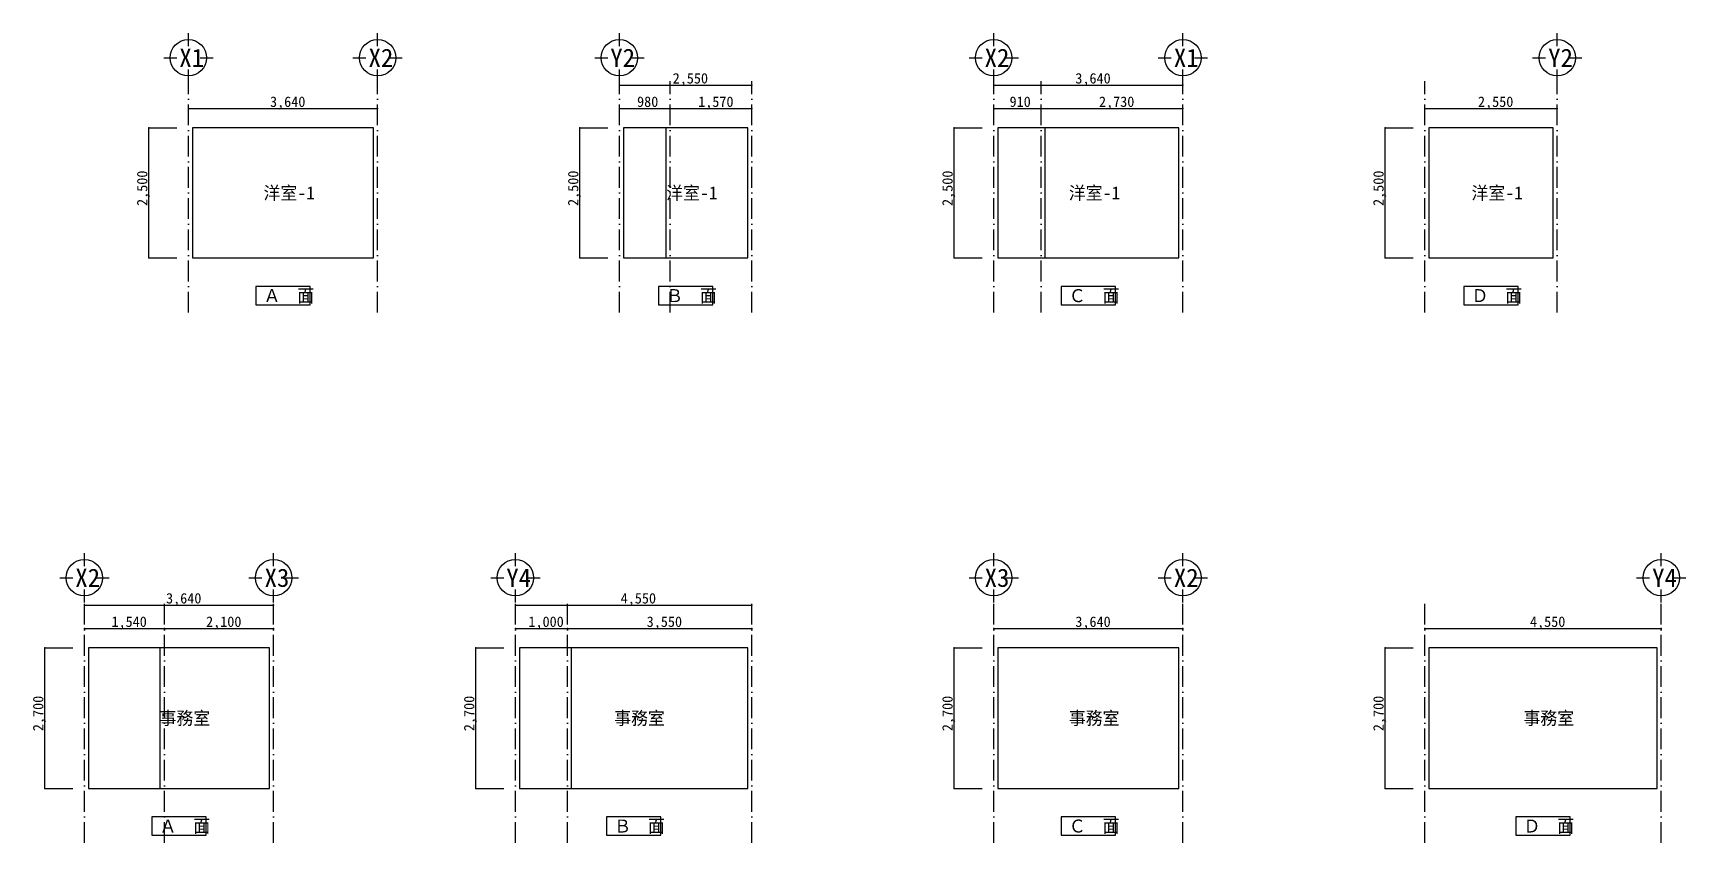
# Model space of a CAD drawing. Header units: metres. Extents: x -15828 to 15965, y -7700 to 7875.
import ezdxf

# ---------------------------------------------------------------- set-up
doc = ezdxf.new("R2010")
doc.units = ezdxf.units.M
doc.linetypes.add('DASHDOT', pattern=[600, 400, -100, 0, -100])
for name, color, linetype in [('1', 1, 'CONTINUOUS'), ('2', 2, 'CONTINUOUS'), ('3', 5, 'CONTINUOUS'), ('4', 1, 'CONTINUOUS'), ('5', 1, 'CONTINUOUS')]:
    doc.layers.add(name, color=color, linetype=linetype)

msp = doc.modelspace()

# ---------------------------------------------------------------- linework, layer by layer
at = {"layer": '1', "color": 4, "linetype": 'CONTINUOUS'}
for p, q in [((-12840, 7625), (-12840, 7875)), ((-9200, 7625), (-9200, 7875)), ((-4550, 7625), (-4550, 7875)), ((2650, 7625), (2650, 7875)), ((6290, 7625), (6290, 7875)), ((13490, 7625), (13490, 7875)), ((-13315, 7400), (-13065, 7400)), ((-12615, 7400), (-12365, 7400)), ((-9675, 7400), (-9425, 7400)), ((-8975, 7400), (-8725, 7400)), ((-5025, 7400), (-4775, 7400)), ((-4325, 7400), (-4075, 7400)), ((2175, 7400), (2425, 7400)), ((2875, 7400), (3125, 7400)), ((5815, 7400), (6065, 7400)), ((6515, 7400), (6765, 7400)), ((13015, 7400), (13265, 7400)), ((13715, 7400), (13965, 7400)), ((-12840, 6925), (-12840, 7175)), ((-9200, 6925), (-9200, 7175)), ((-4550, 6925), (-4550, 7175)), ((2650, 6925), (2650, 7175)), ((6290, 6925), (6290, 7175)), ((13490, 6925), (13490, 7175)), ((-14840, -2375), (-14840, -2125)), ((-11200, -2375), (-11200, -2125)), ((-6550, -2375), (-6550, -2125)), ((2650, -2375), (2650, -2125)), ((6290, -2375), (6290, -2125)), ((15490, -2375), (15490, -2125)), ((-15315, -2600), (-15065, -2600)), ((-14840, -3075), (-14840, -2825)), ((-14615, -2600), (-14365, -2600)), ((-11675, -2600), (-11425, -2600)), ((-11200, -3075), (-11200, -2825)), ((-10975, -2600), (-10725, -2600)), ((-7025, -2600), (-6775, -2600)), ((-6550, -3075), (-6550, -2825)), ((-6325, -2600), (-6075, -2600)), ((2175, -2600), (2425, -2600)), ((2650, -3075), (2650, -2825)), ((2875, -2600), (3125, -2600)), ((5815, -2600), (6065, -2600)), ((6290, -3075), (6290, -2825)), ((6515, -2600), (6765, -2600)), ((15015, -2600), (15265, -2600)), ((15490, -3075), (15490, -2825)), ((15715, -2600), (15965, -2600))]:
    msp.add_line(p, q, dxfattribs=at)
at = {"layer": '1', "color": 1, "linetype": 'DASHDOT'}
for p, q in [((-12840, 2500), (-12840, 6950)), ((-9200, 2500), (-9200, 6950)), ((-4550, 2500), (-4550, 6950)), ((-3570, 2500), (-3570, 6950)), ((-2000, 2500), (-2000, 6950)), ((2650, 2500), (2650, 6950)), ((3560, 2500), (3560, 6950)), ((6290, 2500), (6290, 6950)), ((10940, 2500), (10940, 6950)), ((13490, 2500), (13490, 6950)), ((-14840, -7700), (-14840, -3050)), ((-13300, -7700), (-13300, -3050)), ((-11200, -7700), (-11200, -3050)), ((-6550, -7700), (-6550, -3050)), ((-5550, -7700), (-5550, -3050)), ((-2000, -7700), (-2000, -3050)), ((2650, -7700), (2650, -3050)), ((6290, -7700), (6290, -3050)), ((10940, -7700), (10940, -3050)), ((15490, -7700), (15490, -3050))]:
    msp.add_line(p, q, dxfattribs=at)
at = {"layer": '1', "color": 4, "linetype": 'CONTINUOUS'}
for centre in [(-12840, 7400), (-9200, 7400), (-4550, 7400), (2650, 7400), (6290, 7400), (13490, 7400), (-14840, -2600), (-11200, -2600), (-6550, -2600), (2650, -2600), (6290, -2600), (15490, -2600)]:
    msp.add_circle(centre, 350, dxfattribs=at)
at = {"layer": '2', "color": 2, "linetype": 'CONTINUOUS'}
for p, q in [((-4550, 6875), (-2000, 6875)), ((2650, 6875), (6290, 6875)), ((-12840, 6425), (-9200, 6425)), ((-4550, 6425), (-3570, 6425)), ((-3570, 6425), (-2000, 6425)), ((2650, 6425), (3560, 6425)), ((3560, 6425), (6290, 6425)), ((10940, 6425), (13490, 6425)), ((-13600, 6050), (-13060, 6050)), ((-13600, 3550), (-13600, 6050)), ((-5310, 6050), (-4770, 6050)), ((-5310, 3550), (-5310, 6050)), ((1890, 6050), (2430, 6050)), ((1890, 3550), (1890, 6050)), ((10180, 6050), (10720, 6050)), ((10180, 3550), (10180, 6050)), ((-13600, 3550), (-13060, 3550)), ((-5310, 3550), (-4770, 3550)), ((1890, 3550), (2430, 3550)), ((10180, 3550), (10720, 3550)), ((-14840, -3125), (-11200, -3125)), ((-6550, -3125), (-2000, -3125)), ((-14840, -3575), (-13300, -3575)), ((-13300, -3575), (-11200, -3575)), ((-6550, -3575), (-5550, -3575)), ((-5550, -3575), (-2000, -3575)), ((2650, -3575), (6290, -3575)), ((10940, -3575), (15490, -3575)), ((-15600, -3950), (-15060, -3950)), ((-15600, -6650), (-15600, -3950)), ((-7310, -3950), (-6770, -3950)), ((-7310, -6650), (-7310, -3950)), ((1890, -3950), (2430, -3950)), ((1890, -6650), (1890, -3950)), ((10180, -3950), (10720, -3950)), ((10180, -6650), (10180, -3950)), ((-15600, -6650), (-15060, -6650)), ((-7310, -6650), (-6770, -6650)), ((1890, -6650), (2430, -6650)), ((10180, -6650), (10720, -6650))]:
    msp.add_line(p, q, dxfattribs=at)
at = {"layer": '2', "color": 6}
for p in [(-4550, 6875), (-2000, 6875), (2650, 6875), (6290, 6875), (-12840, 6425), (-9200, 6425), (-4550, 6425), (-3570, 6425), (-3570, 6425), (-2000, 6425), (2650, 6425), (3560, 6425), (3560, 6425), (6290, 6425), (10940, 6425), (13490, 6425), (-13600, 6050), (-5310, 6050), (1890, 6050), (10180, 6050), (-13600, 3550), (-5310, 3550), (1890, 3550), (10180, 3550), (-14840, -3125), (-11200, -3125), (-6550, -3125), (-2000, -3125), (-14840, -3575), (-13300, -3575), (-13300, -3575), (-11200, -3575), (-6550, -3575), (-5550, -3575), (-5550, -3575), (-2000, -3575), (2650, -3575), (6290, -3575), (10940, -3575), (15490, -3575), (-15600, -3950), (-7310, -3950), (1890, -3950), (10180, -3950), (-15600, -6650), (-7310, -6650), (1890, -6650), (10180, -6650)]:
    msp.add_point(p, dxfattribs=at)
at = {"layer": '3', "color": 5, "linetype": 'CONTINUOUS'}
for p, q in [((-9280, 6050), (-12760, 6050)), ((-12760, 6050), (-12760, 3550)), ((-9280, 3550), (-9280, 6050)), ((-2080, 6050), (-4470, 6050)), ((-4470, 6050), (-4470, 3550)), ((-2080, 3550), (-2080, 6050)), ((6210, 6050), (2730, 6050)), ((2730, 6050), (2730, 3550)), ((6210, 3550), (6210, 6050)), ((13410, 6050), (11020, 6050)), ((11020, 6050), (11020, 3550)), ((13410, 3550), (13410, 6050)), ((-12760, 3550), (-9280, 3550)), ((-4470, 3550), (-2080, 3550)), ((2730, 3550), (6210, 3550)), ((11020, 3550), (13410, 3550)), ((-11280, -3950), (-14760, -3950)), ((-14760, -3950), (-14760, -6650)), ((-11280, -6650), (-11280, -3950)), ((-2080, -3950), (-6470, -3950)), ((-6470, -3950), (-6470, -6650)), ((-2080, -6650), (-2080, -3950)), ((6210, -3950), (2730, -3950)), ((2730, -3950), (2730, -6650)), ((6210, -6650), (6210, -3950)), ((15410, -3950), (11020, -3950)), ((11020, -3950), (11020, -6650)), ((15410, -6650), (15410, -3950)), ((-14760, -6650), (-11280, -6650)), ((-6470, -6650), (-2080, -6650)), ((2730, -6650), (6210, -6650)), ((11020, -6650), (15410, -6650))]:
    msp.add_line(p, q, dxfattribs=at)
at = {"layer": '3', "color": 2, "linetype": 'CONTINUOUS'}
for p, q in [((-10495, 3000), (-11545, 3000)), ((-11545, 3000), (-11545, 2650)), ((-10495, 2650), (-10495, 3000)), ((-2750, 3000), (-3800, 3000)), ((-3800, 3000), (-3800, 2650)), ((-2750, 2650), (-2750, 3000)), ((4995, 3000), (3945, 3000)), ((3945, 3000), (3945, 2650)), ((4995, 2650), (4995, 3000)), ((12740, 3000), (11690, 3000)), ((11690, 3000), (11690, 2650)), ((12740, 2650), (12740, 3000)), ((-11545, 2650), (-10495, 2650)), ((-3800, 2650), (-2750, 2650)), ((3945, 2650), (4995, 2650)), ((11690, 2650), (12740, 2650)), ((-12495, -7200), (-13545, -7200)), ((-13545, -7200), (-13545, -7550)), ((-12495, -7550), (-12495, -7200)), ((-3750, -7200), (-4800, -7200)), ((-4800, -7200), (-4800, -7550)), ((-3750, -7550), (-3750, -7200)), ((4995, -7200), (3945, -7200)), ((3945, -7200), (3945, -7550)), ((4995, -7550), (4995, -7200)), ((13740, -7200), (12690, -7200)), ((12690, -7200), (12690, -7550)), ((13740, -7550), (13740, -7200)), ((-13545, -7550), (-12495, -7550)), ((-4800, -7550), (-3750, -7550)), ((3945, -7550), (4995, -7550)), ((12690, -7550), (13740, -7550))]:
    msp.add_line(p, q, dxfattribs=at)
at = {"layer": '5', "color": 1, "linetype": 'CONTINUOUS'}
for p, q in [((-3650, 3550), (-3650, 6050)), ((3640, 3550), (3640, 6050)), ((-13380, -6650), (-13380, -3950)), ((-5470, -6650), (-5470, -3950))]:
    msp.add_line(p, q, dxfattribs=at)

# ---------------------------------------------------------------- texts
at = {"layer": '1', "color": 1}
for s, p in [('X1', (-13015, 7225)), ('X2', (-9375, 7225)), ('Y2', (-4725, 7225)), ('X2', (2475, 7225)), ('X1', (6115, 7225)), ('Y2', (13315, 7225)), ('X2', (-15015, -2775)), ('X3', (-11375, -2775)), ('Y4', (-6725, -2775)), ('X3', (2475, -2775)), ('X2', (6115, -2775)), ('Y4', (15315, -2775))]:
    msp.add_text(s, height=350, dxfattribs=at).set_placement(p)
at = {"layer": '2', "color": 2}
for s, p in [('2,550', (-3525, 6905)), ('3,640', (4220, 6905)), ('3,640', (-11270, 6455)), ('980', (-4210, 6455)), ('1,570', (-3035, 6455)), ('910', (2955, 6455)), ('2,730', (4675, 6455)), ('2,550', (11965, 6455)), ('3,640', (-13270, -3095)), ('4,550', (-4525, -3095)), ('1,540', (-14320, -3545)), ('2,100', (-12500, -3545)), ('1,000', (-6300, -3545)), ('3,550', (-4025, -3545)), ('3,640', (4220, -3545)), ('4,550', (12965, -3545))]:
    msp.add_text(s, height=200, dxfattribs=at).set_placement(p)
for s, p in [('2,500', (-13630, 4550)), ('2,500', (-5340, 4550)), ('2,500', (1860, 4550)), ('2,500', (10150, 4550)), ('2,700', (-15630, -5550)), ('2,700', (-7340, -5550)), ('2,700', (1860, -5550)), ('2,700', (10150, -5550))]:
    msp.add_text(s, height=200, rotation=90, dxfattribs=at).set_placement(p)
at = {"layer": '4', "color": 1}
for s, p in [('洋室-1', (-11395, 4675)), ('洋室-1', (-3650, 4675)), ('洋室-1', (4095, 4675)), ('洋室-1', (11840, 4675)), ('Ａ\u3000面', (-11395, 2700)), ('Ｂ\u3000面', (-3650, 2700)), ('Ｃ\u3000面', (4095, 2700)), ('Ｄ\u3000面', (11840, 2700)), ('事務室', (-13395, -5425)), ('事務室', (-4650, -5425)), ('事務室', (4095, -5425)), ('事務室', (12840, -5425)), ('Ａ\u3000面', (-13395, -7500)), ('Ｂ\u3000面', (-4650, -7500)), ('Ｃ\u3000面', (4095, -7500)), ('Ｄ\u3000面', (12840, -7500))]:
    msp.add_text(s, height=250, dxfattribs=at).set_placement(p)

doc.saveas('drawing.dxf')
